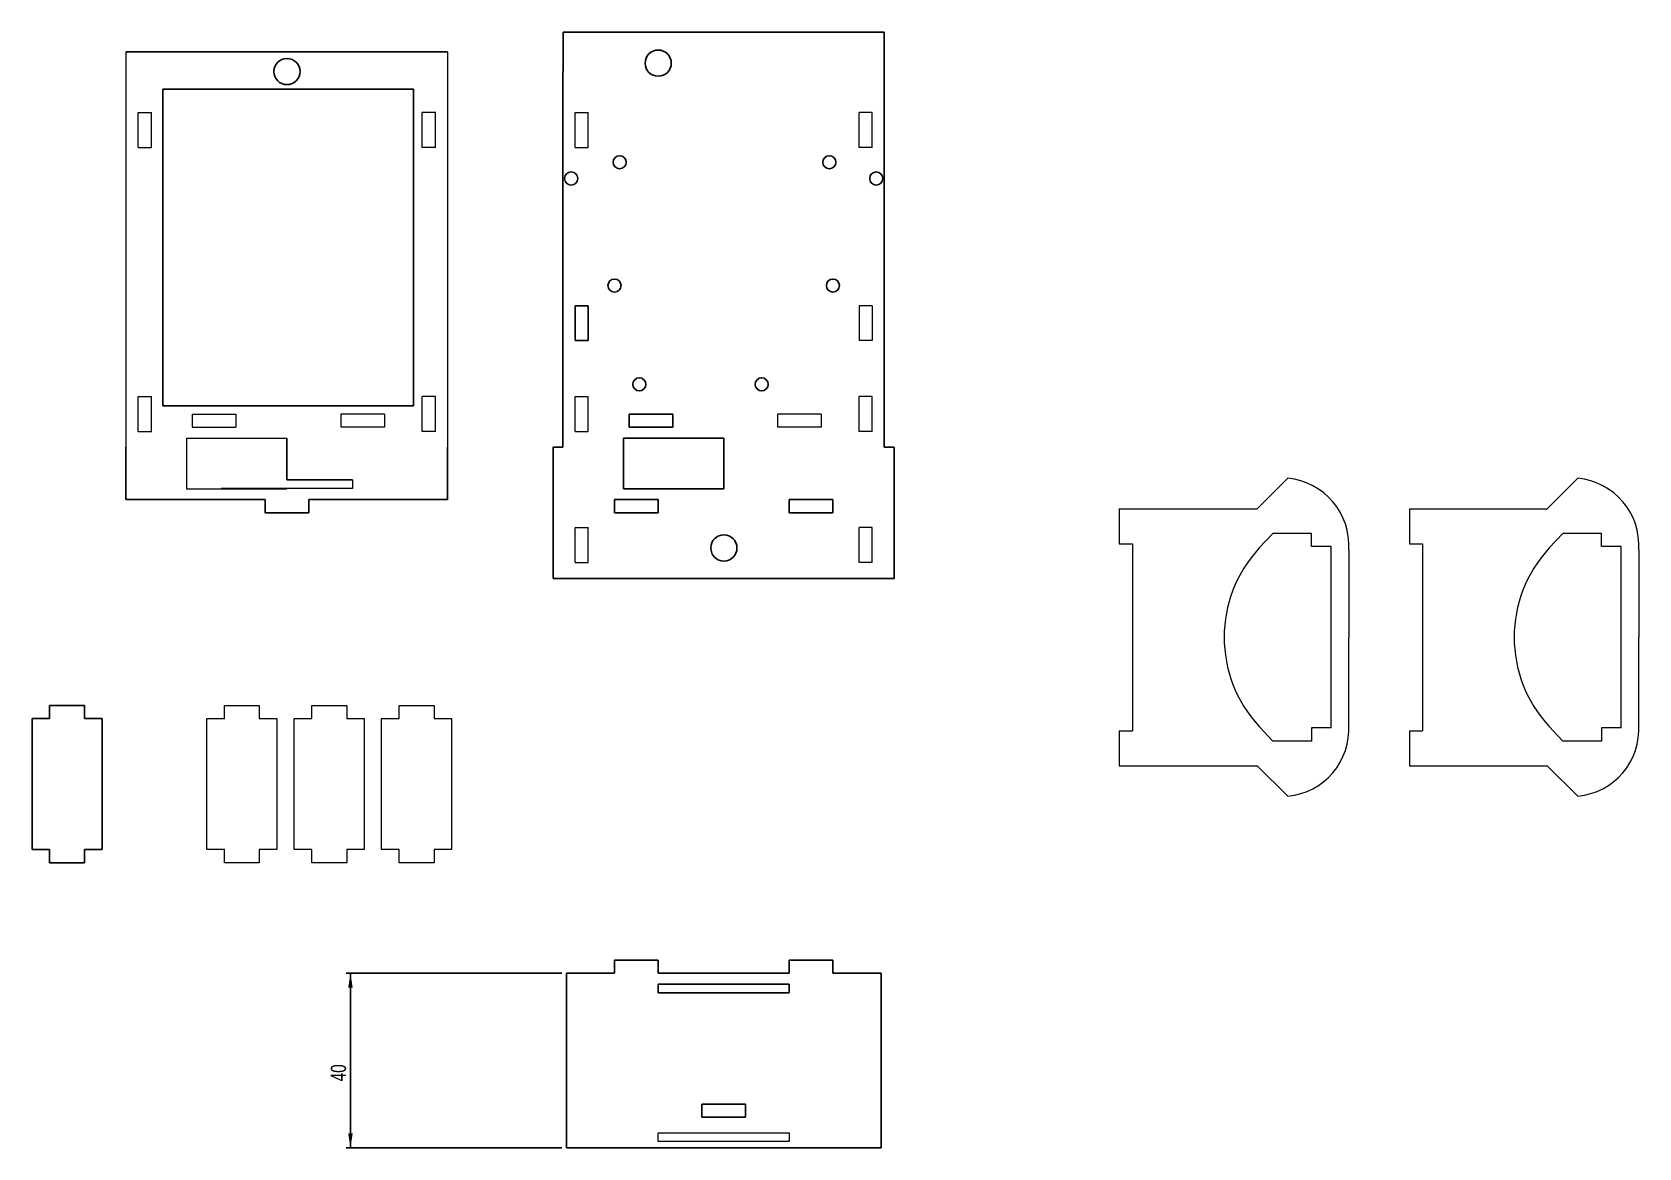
# Model space of a CAD drawing. Header units: millimetres. Extents: x -158 to 209, y -203 to 52.
import ezdxf

# ---------------------------------------------------------------- set-up
doc = ezdxf.new("R2010")
doc.units = ezdxf.units.MM
doc.layers.add('SLD-0', color=179, linetype='Continuous')
doc.layers.add('SLD-0_0', color=179, linetype='Continuous')
doc.styles.add('SLDTEXTSTYLE0', font='TXT', dxfattribs={"width": 0.75})
doc.dimstyles.new('SLDDIMSTYLE0', dxfattribs={"dimtxt": 3.5, "dimasz": 3.302, "dimexe": 0, "dimexo": 0.0625, "dimgap": 0.875, "dimtad": 1, "dimtoh": 1, "dimdec": 4, "dimrnd": 1e-09, "dimzin": 12, "dimdsep": 46, "dimtxsty": 'SLDTEXTSTYLE0', "dimsah": 1, "dimcen": 0.09, "dimadec": 0, "dimazin": 0, "dimtfac": 1, "dimtdec": 4, "dimtofl": 0, "dimtmove": 0, "dimatfit": 3, "dimfxl": 1, "dimfrac": 2, "dimtolj": 1, "dimtzin": 12, "dimarcsym": 0})

# ---------------------------------------------------------------- blocks, each defined once
blk = doc.blocks.new('*D1')
at = {"layer": 'SLD-0'}
for p, q in [((-37.02, -163.39), (-86.44, -163.39)), ((-85.44, -163.39), (-85.44, -203.39)), ((-37.02, -203.39), (-86.44, -203.39))]:
    blk.add_line(p, q, dxfattribs=at)
for points in [[(-85.44, -163.39), (-85.95, -166.69), (-84.93, -166.69)], [(-85.44, -203.39), (-84.93, -200.08), (-85.95, -200.08)]]:
    blk.add_solid(points, dxfattribs=at)
at = {"layer": 'SLD-0', "insert": (-89.95, -188.16), "char_height": 3.5, "attachment_point": 1, "rotation": 90, "style": 'SLDTEXTSTYLE0'}
blk.add_mtext('40', dxfattribs=at)

msp = doc.modelspace()

# ---------------------------------------------------------------- linework, layer by layer
at = {"color": 179, "linetype": 'Continuous', "lineweight": 0}
for p, q in [((-136.84294, 47.51234), (-136.84294, -43)), ((-63.25, 47.51234), (-63.25, -43)), ((-134, 33.6), (-131, 33.6)), ((-134, 25.6), (-134, 33.6)), ((-131, 25.6), (-131, 33.6)), ((-66, 33.6), (-69, 33.6)), ((-69, 25.6), (-69, 33.6)), ((-66, 25.6), (-66, 33.6)), ((-34, 25.6), (-34, 33.6)), ((-34, 33.6), (-31, 33.6)), ((-31, 25.6), (-31, 33.6)), ((34, 33.6), (31, 33.6)), ((31, 25.6), (31, 33.6)), ((34, 25.6), (34, 33.6)), ((-134, 25.6), (-131, 25.6)), ((-66, 25.6), (-69, 25.6)), ((-34, 25.6), (-31, 25.6)), ((34, 25.6), (31, 25.6)), ((-134, -31.4), (-131, -31.4)), ((-134, -39.4), (-134, -31.4)), ((-131, -39.4), (-131, -31.4)), ((-69, -39.4), (-69, -31.4)), ((-66, -31.4), (-69, -31.4)), ((-66, -39.4), (-66, -31.4)), ((-34, -31.4), (-31, -31.4)), ((-34, -39.4), (-34, -31.4)), ((-31, -39.4), (-31, -31.4)), ((34, -31.4), (31, -31.4)), ((31, -39.4), (31, -31.4)), ((34, -39.4), (34, -31.4)), ((-121.66564, -35.42174), (-121.66564, -38.42174)), ((-121.66564, -35.42174), (-111.66564, -35.42174)), ((-111.66564, -35.42174), (-111.66564, -38.42174)), ((-77.66564, -35.42174), (-87.66564, -35.42174)), ((-87.66564, -35.42174), (-87.66564, -38.42174)), ((-77.66564, -35.42174), (-77.66564, -38.42174)), ((-134, -39.4), (-131, -39.4)), ((-121.66564, -38.42174), (-111.66564, -38.42174)), ((-77.66564, -38.42174), (-87.66564, -38.42174)), ((-66, -39.4), (-69, -39.4)), ((-34, -39.4), (-31, -39.4)), ((34, -39.4), (31, -39.4)), ((-122.96931, -40.92174), (-99.96931, -40.92174)), ((-122.96931, -40.92174), (-122.96931, -52.5)), ((-85, -50.42585), (-85, -52.42585)), ((-122.96931, -52.5), (-99.96931, -52.5)), ((-100, -52.42585), (-115, -52.42585)), ((-85, -52.42585), (-100, -52.42585)), ((-114.30231, -102.11981), (-106.30231, -102.11981)), ((-114.30231, -105.11981), (-114.30231, -102.11981)), ((-106.30231, -102.11981), (-106.30231, -105.11981)), ((-94.30231, -102.11981), (-86.30231, -102.11981)), ((-94.30231, -105.11981), (-94.30231, -102.11981)), ((-86.30231, -102.11981), (-86.30231, -105.11981)), ((-74.30231, -102.11981), (-66.30231, -102.11981)), ((-74.30231, -105.11981), (-74.30231, -102.11981)), ((-66.30231, -102.11981), (-66.30231, -105.11981)), ((-118.30231, -135.11981), (-118.30231, -105.11981)), ((-118.30231, -105.11981), (-114.30231, -105.11981)), ((-106.30231, -105.11981), (-102.30231, -105.11981)), ((-102.30231, -105.11981), (-102.30231, -135.11981)), ((-98.30231, -135.11981), (-98.30231, -105.11981)), ((-98.30231, -105.11981), (-94.30231, -105.11981)), ((-86.30231, -105.11981), (-82.30231, -105.11981)), ((-82.30231, -105.11981), (-82.30231, -135.11981)), ((-78.30231, -135.11981), (-78.30231, -105.11981)), ((-78.30231, -105.11981), (-74.30231, -105.11981)), ((-66.30231, -105.11981), (-62.30231, -105.11981)), ((-62.30231, -105.11981), (-62.30231, -135.11981)), ((-114.30231, -135.11981), (-118.30231, -135.11981)), ((-114.30231, -138.11981), (-114.30231, -135.11981)), ((-102.30231, -135.11981), (-106.30231, -135.11981)), ((-106.30231, -135.11981), (-106.30231, -138.11981)), ((-94.30231, -135.11981), (-98.30231, -135.11981)), ((-94.30231, -138.11981), (-94.30231, -135.11981)), ((-82.30231, -135.11981), (-86.30231, -135.11981)), ((-86.30231, -135.11981), (-86.30231, -138.11981)), ((-74.30231, -135.11981), (-78.30231, -135.11981)), ((-74.30231, -138.11981), (-74.30231, -135.11981)), ((-62.30231, -135.11981), (-66.30231, -135.11981)), ((-66.30231, -135.11981), (-66.30231, -138.11981)), ((-106.30231, -138.11981), (-114.30231, -138.11981)), ((-86.30231, -138.11981), (-94.30231, -138.11981)), ((-66.30231, -138.11981), (-74.30231, -138.11981)), ((-15, -199.92585), (15, -199.92585)), ((-15, -201.92585), (-15, -199.92585)), ((0, -201.92585), (-15, -201.92585)), ((15, -201.92585), (0, -201.92585)), ((15, -199.92585), (15, -201.92585))]:
    msp.add_line(p, q, dxfattribs=at)
at = {"layer": 'SLD-0'}
for p, q in [((-36.75, 52.02468), (-36.75, 43)), ((-36.75, 52.02468), (36.75, 52.02468)), ((36.75, 52.02468), (36.75, 43)), ((-136.84294, 47.51234), (-63.25, 47.51234)), ((-36.84294, 43), (-36.84294, -43)), ((36.75, 43), (36.75, -43)), ((-128.34861, 38.97937), (-128.34861, -33.55716)), ((-128.34861, 38.97937), (-71.0318, 38.97937)), ((-71.0318, 38.97937), (-71.0318, -33.55716)), ((-34, -10.6), (-31, -10.6)), ((-34, -10.6), (-34, -18.6)), ((-31, -10.6), (-31, -18.6)), ((-34, -18.6), (-31, -18.6)), ((-128.34861, -33.55716), (-71.0318, -33.55716)), ((-21.66564, -35.42174), (-11.66564, -35.42174)), ((-21.66564, -35.42174), (-21.66564, -38.42174)), ((-11.66564, -35.42174), (-11.66564, -38.42174)), ((-21.66564, -38.42174), (-11.66564, -38.42174)), ((-136.84294, -43), (-136.84294, -55)), ((-99.96931, -50.42585), (-99.96931, -40.92174)), ((-63.25, -43), (-63.25, -55)), ((-36.84294, -43), (-39, -43)), ((-39, -43), (-39, -73.01473)), ((-22.96931, -40.92174), (0.03069, -40.92174)), ((-22.96931, -40.92174), (-22.96931, -52.5)), ((0.03069, -40.92174), (0.03069, -52.5)), ((36.75, -43), (39, -43)), ((39, -43), (39, -73.01473)), ((-85, -50.42585), (-99.96931, -50.42585)), ((-136.84294, -55), (-104.96931, -55)), ((-104.96931, -58), (-104.96931, -55)), ((-94.96931, -58), (-94.96931, -55)), ((-94.96931, -55), (-94.96931, -58)), ((-63.25, -55), (-94.96931, -55)), ((-25, -55), (-15, -55)), ((-25, -55), (-25, -58)), ((-22.96931, -52.5), (0.03069, -52.5)), ((-15, -55), (-15, -58)), ((15, -58), (15, -55)), ((15, -55), (25, -55)), ((25, -58), (25, -55)), ((-99.96931, -58), (-104.96931, -58)), ((-99.96931, -58), (-94.96931, -58)), ((-25, -58), (-15, -58)), ((15, -58), (25, -58)), ((39, -73.01473), (-39, -73.01473)), ((-154.30231, -105.11981), (-154.30231, -102.11981)), ((-154.30231, -102.11981), (-146.30231, -102.11981)), ((-146.30231, -102.11981), (-146.30231, -105.11981)), ((-158.30231, -105.11981), (-154.30231, -105.11981)), ((-158.30231, -135.11981), (-158.30231, -105.11981)), ((-146.30231, -105.11981), (-142.30231, -105.11981)), ((-142.30231, -105.11981), (-142.30231, -135.11981)), ((-154.30231, -135.11981), (-158.30231, -135.11981)), ((-154.30231, -138.11981), (-154.30231, -135.11981)), ((-142.30231, -135.11981), (-146.30231, -135.11981)), ((-146.30231, -135.11981), (-146.30231, -138.11981)), ((-146.30231, -138.11981), (-154.30231, -138.11981)), ((-25.01915, -160.3869), (-15.01915, -160.3869)), ((-25.01915, -160.3869), (-25.01915, -163.3869)), ((-15.01915, -160.3869), (-15.01915, -163.3869)), ((14.98085, -160.3869), (24.98085, -160.3869)), ((14.98085, -160.3869), (14.98085, -163.3869)), ((24.98085, -160.3869), (24.98085, -163.3869)), ((-25.01915, -163.3869), (-36.01915, -163.3869)), ((-36.01915, -163.3869), (-36.01915, -203.3869)), ((-15.01915, -163.3869), (14.98085, -163.3869)), ((24.98085, -163.3869), (36.01915, -163.3869)), ((36.01915, -163.3869), (36.01915, -203.3869)), ((-15, -167.92585), (-15, -165.92585)), ((-15, -165.92585), (15, -165.92585)), ((0, -167.92585), (-15, -167.92585)), ((15, -167.92585), (0, -167.92585)), ((15, -165.92585), (15, -167.92585)), ((-5.01915, -193.3869), (5.01915, -193.3869)), ((-5.01915, -193.3869), (-5.01915, -196.3869)), ((5.01915, -193.3869), (5.01915, -196.3869)), ((-5.01915, -196.3869), (5.01915, -196.3869)), ((36.01915, -203.3869), (-36.01915, -203.3869))]:
    msp.add_line(p, q, dxfattribs=at)
at = {"layer": 'SLD-0', "color": 179, "linetype": 'Continuous', "lineweight": 0}
for p, q in [((31, -10.6), (31, -18.6)), ((34, -10.6), (31, -10.6)), ((34, -10.6), (34, -18.6)), ((34, -18.6), (31, -18.6)), ((12.33436, -35.42174), (12.33436, -38.42174)), ((22.33436, -35.42174), (12.33436, -35.42174)), ((22.33436, -35.42174), (22.33436, -38.42174)), ((22.33436, -38.42174), (12.33436, -38.42174)), ((-34, -61.4), (-31, -61.4)), ((-34, -69.4), (-34, -61.4)), ((-31, -69.4), (-31, -61.4)), ((34, -61.4), (31, -61.4)), ((31, -69.4), (31, -61.4)), ((34, -69.4), (34, -61.4)), ((-34, -69.4), (-31, -69.4)), ((34, -69.4), (31, -69.4))]:
    msp.add_line(p, q, dxfattribs=at)
at = {"layer": 'SLD-0'}
for centre, radius in [((-15, 44.9228), 3), ((-99.96931, 43), 3), ((-23.81564, 22.24322), 1.5), ((24.18436, 22.24322), 1.5), ((-34.92, 18.51234), 1.5), ((34.92, 18.51234), 1.5), ((-25, -6), 1.5), ((25, -6), 1.5), ((-19.31564, -28.60678), 1.5), ((8.68436, -28.60678), 1.5), ((0.03069, -66.05394), 3)]:
    msp.add_circle(centre, radius, dxfattribs=at)
at = {"layer": 'SLD-0_0', "color": 179, "linetype": 'Continuous', "lineweight": 0}
for p, q in [((122.11155, -57.10005), (129.09846, -50.11315)), ((188.49791, -57.10005), (195.48481, -50.11315)), ((90.55885, -57.10005), (90.55885, -65.10005)), ((90.55885, -57.10005), (91.55885, -57.10005)), ((91.55885, -57.10005), (122.11155, -57.10005)), ((156.94521, -57.10005), (157.94521, -57.10005)), ((156.94521, -57.10005), (156.94521, -65.10005)), ((157.94521, -57.10005), (188.49791, -57.10005)), ((90.55885, -65.10005), (93.55885, -65.10005)), ((93.55885, -65.10005), (93.55885, -107.90005)), ((125.6781, -62.75005), (122.60106, -66.05394)), ((134.5643, -62.75005), (125.6781, -62.75005)), ((134.5643, -65.75005), (134.5643, -62.75005)), ((139.05885, -65.75005), (134.5643, -65.75005)), ((139.05885, -107.25005), (139.05885, -65.75005)), ((156.94521, -65.10005), (159.94521, -65.10005)), ((159.94521, -65.10005), (159.94521, -107.90005)), ((192.06445, -62.75005), (188.98742, -66.05394)), ((200.95066, -62.75005), (192.06445, -62.75005)), ((200.95066, -65.75005), (200.95066, -62.75005)), ((205.44521, -65.75005), (200.95066, -65.75005)), ((205.44521, -107.25005), (205.44521, -65.75005)), ((143.05885, -66.5451), (143.05885, -86.50005)), ((209.44521, -66.5451), (209.44521, -86.50005)), ((143.05885, -106.455), (143.05885, -86.50005)), ((209.44521, -106.455), (209.44521, -86.50005)), ((90.55885, -107.90005), (90.55885, -115.90005)), ((90.55885, -107.90005), (93.55885, -107.90005)), ((125.6781, -110.25005), (122.60106, -106.94616)), ((134.5643, -110.25005), (125.6781, -110.25005)), ((134.5643, -107.25005), (134.5643, -110.25005)), ((139.05885, -107.25005), (134.5643, -107.25005)), ((156.94521, -107.90005), (156.94521, -115.90005)), ((156.94521, -107.90005), (159.94521, -107.90005)), ((192.06445, -110.25005), (188.98742, -106.94616)), ((200.95066, -110.25005), (192.06445, -110.25005)), ((205.44521, -107.25005), (200.95066, -107.25005)), ((200.95066, -107.25005), (200.95066, -110.25005)), ((90.55885, -115.90005), (91.55885, -115.90005)), ((91.55885, -115.90005), (122.11155, -115.90005)), ((122.11155, -115.90005), (129.09846, -122.88695)), ((156.94521, -115.90005), (157.94521, -115.90005)), ((157.94521, -115.90005), (188.49791, -115.90005)), ((188.49791, -115.90005), (195.48481, -122.88695))]:
    msp.add_line(p, q, dxfattribs=at)
for centre, radius, start, end in [((127.65757, -65.48358), 15.43782, 356.0571715, 84.6445241), ((194.04393, -65.48358), 15.43782, 356.0571715, 84.6445241), ((144.55457, -86.50005), 30, 137.0361386, 222.9638614), ((210.94093, -86.50005), 30, 137.0361386, 222.9638614), ((127.65757, -107.51652), 15.43782, 275.3554759, 3.9428285), ((194.04393, -107.51652), 15.43782, 275.3554759, 3.9428285)]:
    msp.add_arc(centre, radius, start, end, dxfattribs=at)

# ---------------------------------------------------------------- dimensions: what is measured, and where the dimension line sits
at = {"layer": 'SLD-0'}
dim = msp.add_linear_dim(base=(-85.44196, -203.3869), p1=(-36.01915, -163.3869), p2=(-36.01915, -203.3869), angle=90, dimstyle='SLDDIMSTYLE0', dxfattribs=at)
dim.commit()
dim.dimension.update_dxf_attribs({"geometry": '*D1', "text_midpoint": (-85.44196, -185.58425), "dimtype": 160})

doc.saveas('drawing.dxf')
